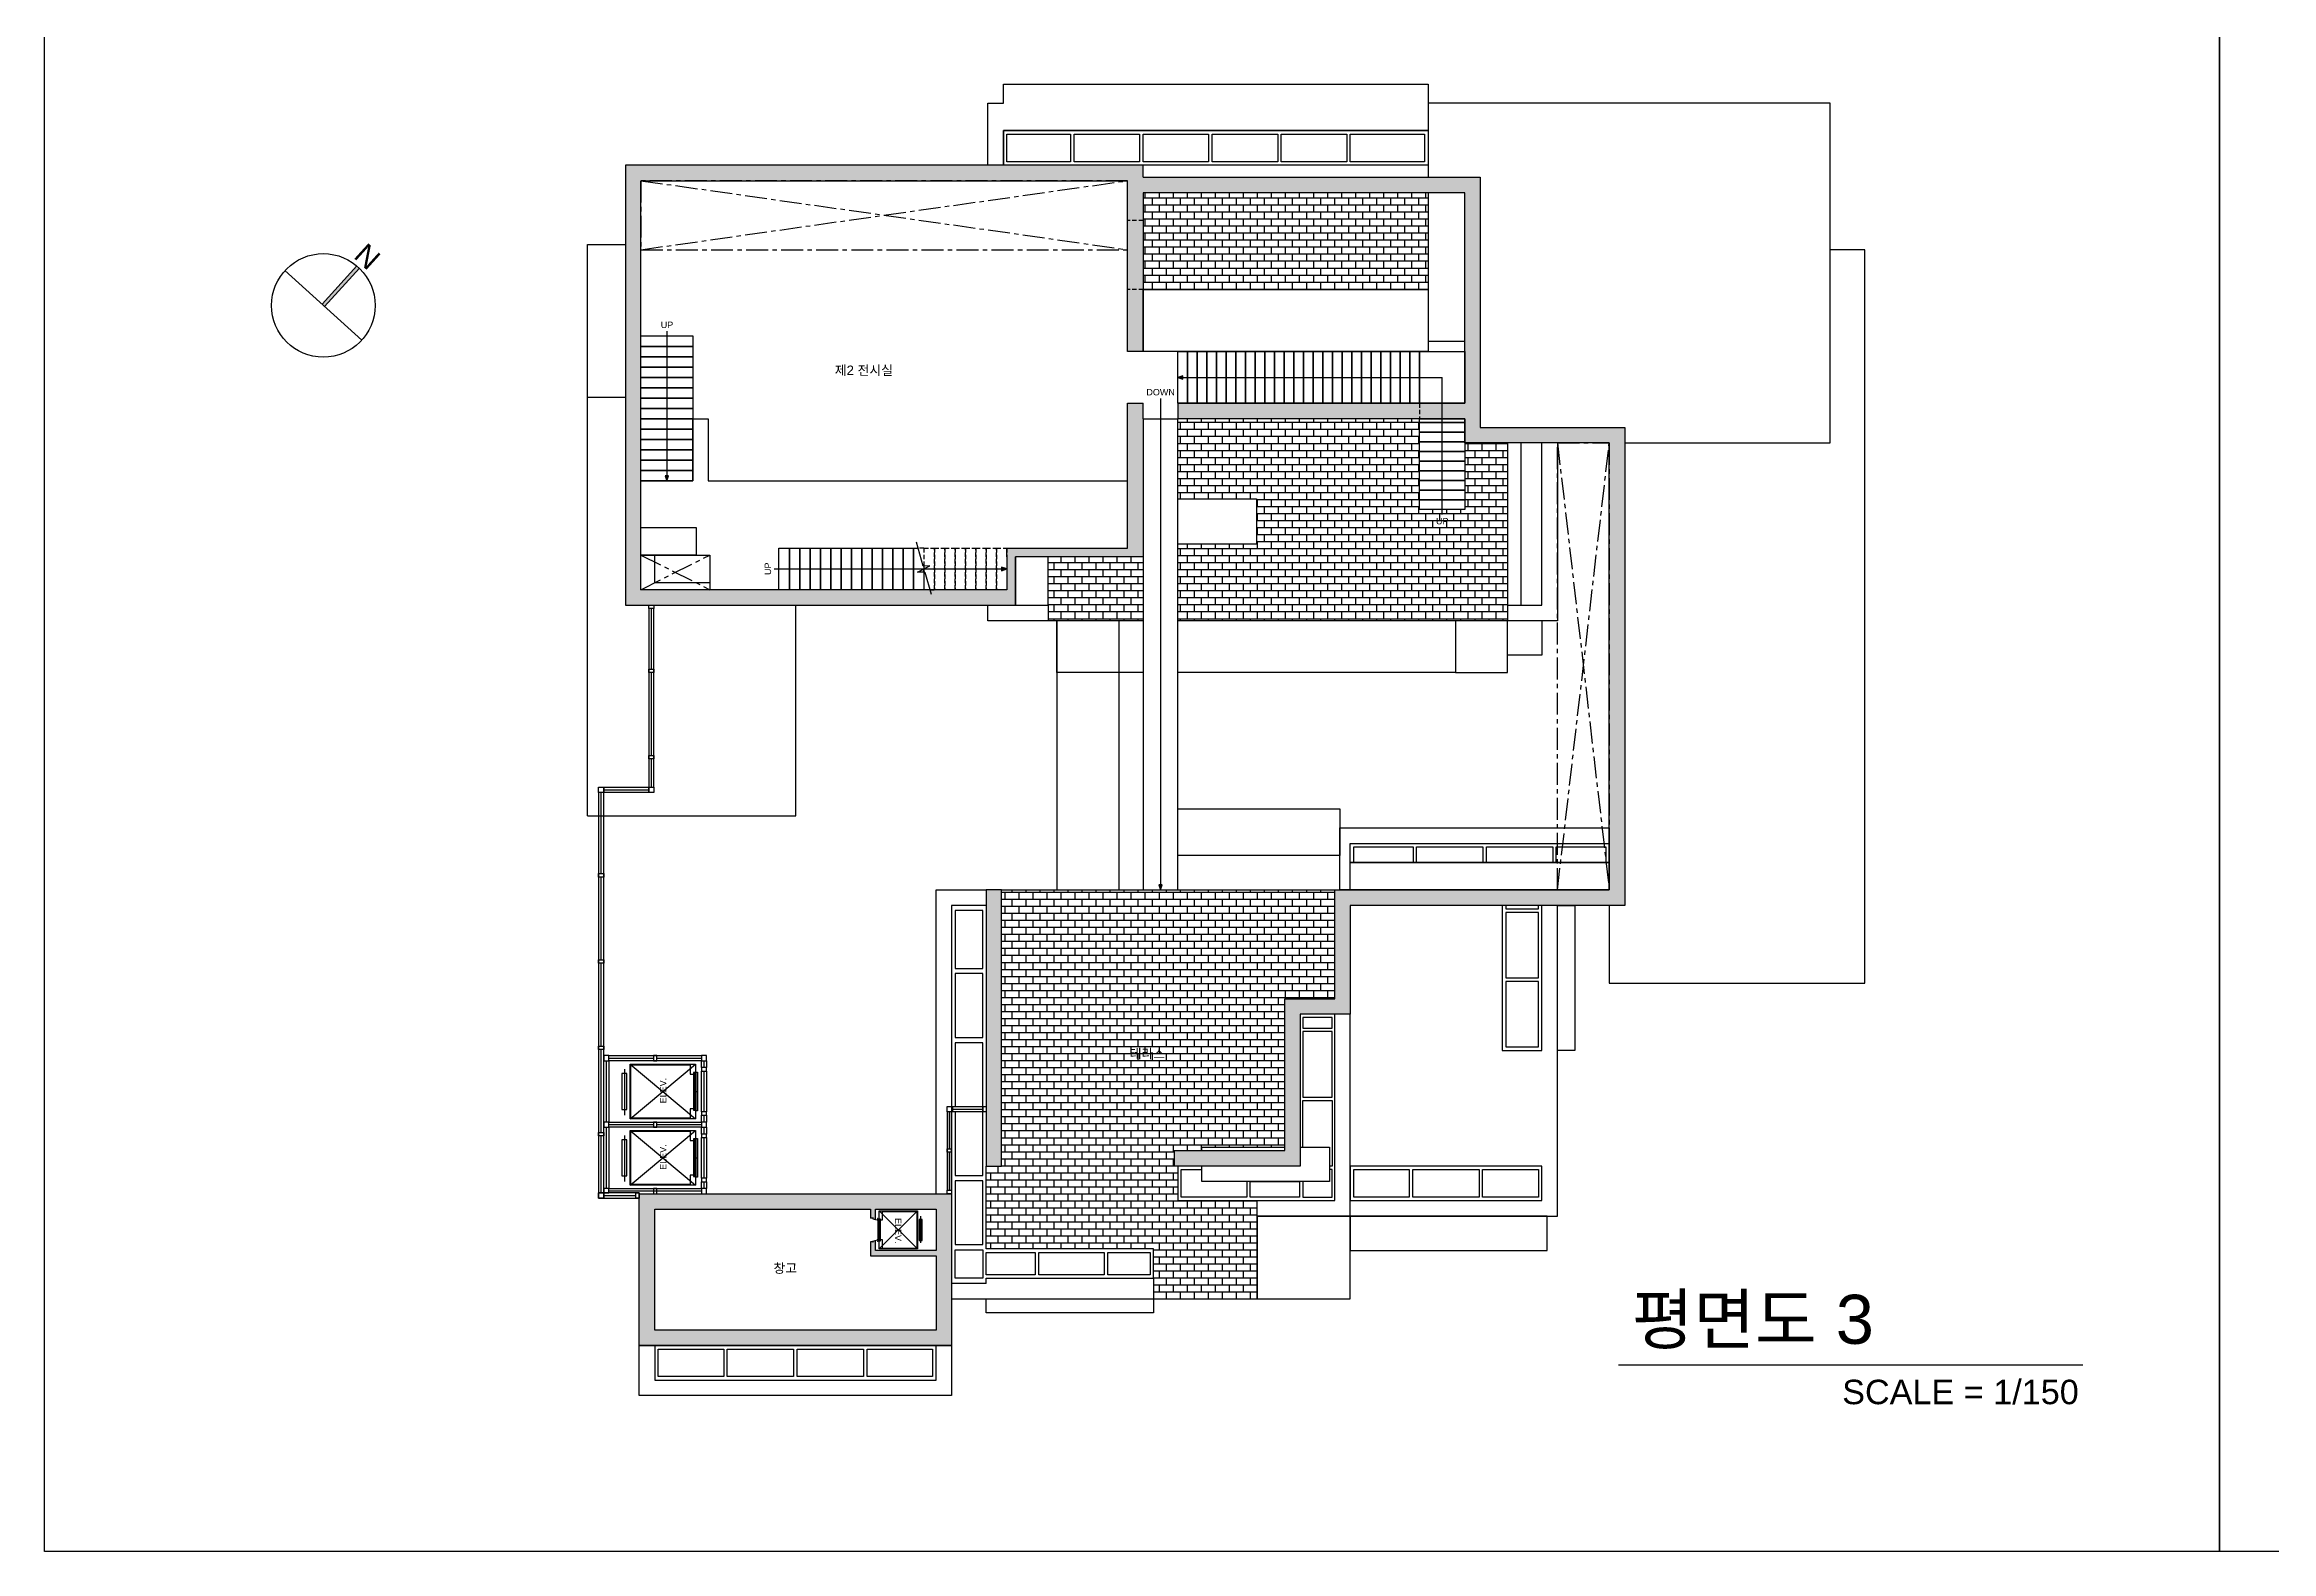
# Model space of a CAD drawing. Header units: millimetres. Extents: x 0 to 336000, y 0 to 193050.
# Drawn here: x 126000 to 190507, y 0 to 43660 of the extents above; entities that cross this region are included whole.
import ezdxf

# ---------------------------------------------------------------- set-up
doc = ezdxf.new("R2010")
doc.units = ezdxf.units.MM
doc.header["$LTSCALE"] = 20
doc.linetypes.add('CENTER', pattern=[50.8, 31.75, -6.35, 6.35, -6.35])
doc.linetypes.add('HIDDEN', pattern=[9.525, 6.35, -3.175])
for name, color, linetype in [('CO-MECH', 1, 'Continuous'), ('개구부 표시', 1, 'CENTER'), ('계단', 3, 'Continuous'), ('단면', 2, 'Continuous'), ('바닥 해치', 5, 'Continuous'), ('옅은선', 40, 'Continuous'), ('유리', 7, 'Continuous'), ('입면', 7, 'Continuous'), ('점선', 6, 'HIDDEN'), ('창호', 4, 'Continuous')]:
    doc.layers.add(name, color=color, linetype=linetype)
doc.styles.get("Standard").update_dxf_attribs({"font": 'arial.ttf'})

# ---------------------------------------------------------------- blocks, each defined once
blk = doc.blocks.new('M-020 PERSON')
at = {"layer": 'CO-MECH'}
for p, q in [((650, 1114), (-685, 1114)), ((525, 1188), (-525, 1188)), ((-525, 1188), (-525, 1038)), ((525, 1038), (525, 1188)), ((-945, 948), (945, 948)), ((945, 948), (-945, -948)), ((-945, 948), (945, -948)), ((-945, -948), (-945, 948)), ((-920, 924), (920, 924)), ((-920, -792), (-920, 924)), ((-525, 1038), (525, 1038)), ((920, 924), (920, -792)), ((945, 948), (945, -948)), ((-500, -948), (-945, -948)), ((-500, -792), (-920, -792)), ((-570, -1022), (-570, -1036)), ((-505, -1016), (-565, -1016)), ((-560, -962), (560, -962)), ((-560, -1002), (-560, -962)), ((560, -1002), (-560, -1002)), ((-559, -1263), (-500, -1047)), ((550, -886), (-540, -886)), ((-540, -886), (-540, -926)), ((-540, -926), (550, -926)), ((-510, -876), (-500, -876)), ((-510, -936), (-500, -936)), ((-500, -876), (-500, -792)), ((-500, -936), (-500, -948)), ((-500, -1046), (-500, -1022)), ((0, -886), (0, -926)), ((0, -962), (0, -1002)), ((500, -792), (500, -876)), ((920, -792), (500, -792)), ((500, -876), (510, -876)), ((510, -936), (500, -936)), ((500, -936), (510, -936)), ((500, -948), (500, -936)), ((945, -948), (500, -948)), ((500, -1046), (500, -1022)), ((559, -1263), (500, -1047)), ((505, -1016), (565, -1016)), ((550, -926), (550, -886)), ((560, -962), (560, -1002)), ((570, -1022), (570, -1036)), ((-590, -1236), (-590, -1262)), ((-585, -1266), (-564, -1266)), ((585, -1266), (564, -1266)), ((590, -1236), (590, -1262))]:
    blk.add_line(p, q, dxfattribs=at)
for centre, start, end in [((-565, -1022), 90, 180), ((-505, -1022), 0, 90), ((-505, -1046), 344.74488, 0), ((505, -1022), 90, 180), ((505, -1046), 180, 195.25512), ((565, -1022), 0, 90), ((-585, -1262), 180, 270), ((-564, -1262), 270, 344.74488), ((564, -1262), 195.25512, 270), ((585, -1262), 270, 0)]:
    blk.add_arc(centre, 5, start, end, dxfattribs=at)

msp = doc.modelspace()

# ---------------------------------------------------------------- hatches: boundary and pattern name
h = msp.add_hatch(color=256)
h.dxf.hatch_style = 1
h.paths.add_polyline_path([(135119, 37179, 0.016671), (135045, 37246), (134038, 36136), (134112, 36069)])
h = msp.add_hatch(color=256)
h.dxf.hatch_style = 1
h.paths.add_polyline_path([(158975, 33966), (158975, 34066), (158825, 34016)])
h = msp.add_hatch(color=256)
h.dxf.hatch_style = 1
h.paths.add_polyline_path([(144075, 31166), (143975, 31166), (144025, 31016)])
h = msp.add_hatch(color=256)
h.dxf.hatch_style = 1
h.paths.add_polyline_path([(153725, 28516), (153725, 28416), (153875, 28466)])
h = msp.add_hatch(color=256)
h.dxf.hatch_style = 1
h.paths.add_polyline_path([(158375, 19316), (158275, 19316), (158325, 19166)])
at = {"layer": '단면'}
h = msp.add_hatch(color=256, dxfattribs=at)
h.dxf.hatch_style = 1
h.paths.add_polyline_path([(143275, 39716), (157375, 39716), (157375, 34766), (157825, 34766), (157825, 39366), (167137, 39366), (167137, 33266), (166481, 33266), (166481, 32816), (167137, 32816), (167137, 32566), (167137, 32116), (171325, 32116), (171325, 19166), (163375, 19166), (163375, 18716), (163375, 16016), (161925, 16016), (161925, 15566), (161925, 11616), (158725, 11616), (158725, 11166), (161925, 11166), (162375, 11166), (162375, 15566), (163375, 15566), (163825, 15566), (163825, 18716), (171325, 18716), (171775, 18716), (171775, 32116), (171775, 32566), (167587, 32566), (167587, 33266), (167587, 39816), (167137, 39816), (157825, 39816), (157825, 40166), (143275, 40166), (142825, 40166), (142825, 27866), (142825, 27416), (153875, 27416), (154125, 27416), (154125, 28816), (157825, 28816), (157825, 29066), (157825, 32816), (157825, 33266), (157375, 33266), (157375, 29066), (153875, 29066), (153875, 28816), (153875, 27866), (143275, 27866)])
h.paths.add_polyline_path([(166481, 33266), (158825, 33266), (158825, 32816), (166481, 32816)], flags=17)
h.paths.add_polyline_path([(153725, 19166), (153275, 19166), (153275, 11166), (153725, 11166)], flags=17)
h.paths.add_polyline_path([(152275, 10366), (143225, 10366), (143225, 5966), (152275, 5966)])
h.paths.add_polyline_path([(151825, 8716), (150075, 8716), (150075, 9012), (149998, 8991), (149996, 8990), (149996, 8988), (149996, 8976), (149997, 8973), (149999, 8973), (149925, 8973), (149925, 8566), (150075, 8566), (151825, 8566), (151825, 6416), (143675, 6416), (143675, 9916), (149925, 9916), (149925, 9659), (149999, 9659), (149997, 9659), (149996, 9656), (149996, 9644), (149996, 9642), (149998, 9641), (150075, 9620), (150075, 9916), (151825, 9916)], flags=16)
at = {"layer": '바닥 해치'}
h = msp.add_hatch(dxfattribs=at)
h.set_pattern_fill('AR-B816', color=256)
h.paths.add_polyline_path([(166075, 39366), (157825, 39366), (157825, 36566), (166075, 36566)])
h = msp.add_hatch(dxfattribs=at)
h.set_pattern_fill('AR-B816', color=256)
h.paths.add_polyline_path([(168375, 32116), (167137, 32116), (167137, 31866), (167137, 31586), (167137, 31306), (167137, 31026), (167137, 30746), (167137, 30466), (167137, 30186), (165825, 30186), (165825, 30466), (165825, 30746), (165825, 31026), (165825, 31306), (165825, 31586), (165825, 31866), (165825, 32146), (165825, 32426), (165825, 32706), (165825, 32816), (158825, 32816), (158825, 30498), (161105, 30498), (161105, 29186), (158825, 29186), (158825, 26966), (168375, 26966), (168375, 27416)])
h.paths.add_polyline_path([(157825, 28816), (155075, 28816), (155075, 27416), (155075, 26966), (157825, 26966)])
h.paths.add_polyline_path([(166259, 29707), (166716, 29707), (166716, 29992), (166259, 29992)], flags=24)
h = msp.add_hatch(dxfattribs=at)
h.set_pattern_fill('AR-B816', color=256)
h.paths.add_polyline_path([(153725, 19166), (153725, 11166), (153275, 11166), (153275, 8766), (158125, 8766), (158125, 7916), (158125, 7316), (161125, 7316), (161125, 9716), (161125, 10166), (158825, 10166), (158825, 11166), (158725, 11166), (158725, 11616), (159525, 11616), (159525, 11716), (161925, 11716), (161925, 15566), (161925, 16016), (163375, 16016), (163375, 18716), (163375, 19166)])
h.paths.add_polyline_path([(157356, 14192), (158461, 14192), (158461, 14658), (157356, 14658)], flags=24)

# ---------------------------------------------------------------- linework, layer by layer
for p, q in [((135187, 35095), (132964, 37110)), ((134038, 36136), (135045, 37246)), ((134112, 36069), (135119, 37179)), ((144025, 35354), (144025, 31016)), ((158975, 34016), (166481, 34016)), ((166481, 30040), (166481, 34016)), ((158325, 33404), (158325, 19316)), ((151453, 28544), (151254, 29240)), ((147137, 28466), (153725, 28466)), ((151291, 28371), (151646, 28554)), ((151646, 28554), (151453, 28544)), ((151500, 28378), (151291, 28371)), ((151500, 28378), (151683, 27739))]:
    msp.add_line(p, q)
for points in [[(126000, 0), (126000, 44550), (189000, 44550), (189000, 0), (126000, 0)], [(189000, 0), (189000, 44550), (252000, 44550), (252000, 0), (189000, 0)], [(158975, 34066), (158825, 34016), (158975, 33966)], [(143975, 31166), (144025, 31016), (144075, 31166)], [(153725, 28416), (153875, 28466), (153725, 28516)], [(158275, 19316), (158325, 19166), (158375, 19316)]]:
    msp.add_lwpolyline(points, close=True)
msp.add_circle((134075, 36102), 1500)
at = {"layer": 'CO-MECH'}
for p, q in [((142796, 13978), (142796, 12643)), ((142961, 12533), (144858, 14123)), ((142961, 14123), (144858, 12533)), ((144796, 13328), (144836, 13328)), ((144871, 13328), (144911, 13328)), ((142796, 12054), (142796, 10719)), ((142961, 10609), (144858, 12199)), ((142961, 12199), (144858, 10609)), ((144796, 11404), (144836, 11404)), ((144871, 11404), (144911, 11404))]:
    msp.add_line(p, q, dxfattribs=at)
for points in [[(142721, 12803), (142871, 12803), (142871, 13853), (142721, 13853)], [(144836, 13878), (144796, 13878), (144796, 12788), (144836, 12788)], [(144911, 12768), (144871, 12768), (144871, 13888), (144911, 13888)], [(142721, 10879), (142871, 10879), (142871, 11929), (142721, 11929)], [(144836, 11954), (144796, 11954), (144796, 10864), (144836, 10864)], [(144911, 10844), (144871, 10844), (144871, 11964), (144911, 11964)]]:
    msp.add_lwpolyline(points, close=True, dxfattribs=at)
for points in [[(144846, 12818), (144846, 12828), (144858, 12828), (144858, 12533), (142961, 12533), (142961, 14123), (144858, 14123), (144858, 13828), (144846, 13828), (144846, 13838), (144846, 13828)], [(144786, 12818), (144786, 12828), (144701, 12828), (144701, 12558), (142986, 12558), (142986, 14098), (144701, 14098), (144701, 13828), (144786, 13828), (144786, 13838)], [(144846, 10894), (144846, 10904), (144858, 10904), (144858, 10609), (142961, 10609), (142961, 12199), (144858, 12199), (144858, 11904), (144846, 11904), (144846, 11914), (144846, 11904)], [(144786, 10894), (144786, 10904), (144701, 10904), (144701, 10634), (142986, 10634), (142986, 12174), (144701, 12174), (144701, 11904), (144786, 11904), (144786, 11914)]]:
    msp.add_lwpolyline(points, dxfattribs=at)
at = {"layer": '개구부 표시'}
for p, q in [((143275, 39716), (157375, 37716)), ((143275, 37716), (157375, 39716)), ((169825, 19166), (171325, 32116)), ((169825, 32116), (171325, 19166)), ((143275, 27866), (145275, 28866)), ((143275, 28866), (145275, 27866))]:
    msp.add_line(p, q, dxfattribs=at)
for points in [[(143275, 37716), (157375, 37716), (157375, 39716), (143275, 39716)], [(169825, 32116), (171325, 32116), (171325, 19166), (169825, 19166)], [(143275, 28866), (145275, 28866), (145275, 27866), (143275, 27866)]]:
    msp.add_lwpolyline(points, close=True, dxfattribs=at)
at = {"layer": '계단'}
for p, q in [((151175, 29066), (151303, 29066)), ((151175, 27866), (151175, 29066)), ((151475, 28545), (151475, 27866)), ((151475, 27866), (151175, 27866)), ((151647, 27866), (151475, 27866))]:
    msp.add_line(p, q, dxfattribs=at)
for points in [[(143275, 35216), (144775, 35216), (144775, 34916), (143275, 34916)], [(143275, 34916), (144775, 34916), (144775, 34616), (143275, 34616)], [(143275, 34616), (144775, 34616), (144775, 34316), (143275, 34316)], [(143275, 34316), (144775, 34316), (144775, 34016), (143275, 34016)], [(158825, 34766), (159105, 34766), (159105, 33266), (158825, 33266)], [(159105, 34766), (159385, 34766), (159385, 33266), (159105, 33266)], [(159385, 34766), (159665, 34766), (159665, 33266), (159385, 33266)], [(159665, 34766), (159945, 34766), (159945, 33266), (159665, 33266)], [(159945, 34766), (160225, 34766), (160225, 33266), (159945, 33266)], [(160225, 34766), (160505, 34766), (160505, 33266), (160225, 33266)], [(160505, 34766), (160785, 34766), (160785, 33266), (160505, 33266)], [(160785, 34766), (161065, 34766), (161065, 33266), (160785, 33266)], [(161065, 34766), (161345, 34766), (161345, 33266), (161065, 33266)], [(161345, 34766), (161625, 34766), (161625, 33266), (161345, 33266)], [(161625, 34766), (161905, 34766), (161905, 33266), (161625, 33266)], [(161905, 34766), (162185, 34766), (162185, 33266), (161905, 33266)], [(162185, 34766), (162465, 34766), (162465, 33266), (162185, 33266)], [(162465, 34766), (162745, 34766), (162745, 33266), (162465, 33266)], [(162745, 34766), (163025, 34766), (163025, 33266), (162745, 33266)], [(163025, 34766), (163305, 34766), (163305, 33266), (163025, 33266)], [(163305, 34766), (163585, 34766), (163585, 33266), (163305, 33266)], [(163585, 34766), (163865, 34766), (163865, 33266), (163585, 33266)], [(163865, 34766), (164145, 34766), (164145, 33266), (163865, 33266)], [(164145, 34766), (164425, 34766), (164425, 33266), (164145, 33266)], [(164425, 34766), (164705, 34766), (164705, 33266), (164425, 33266)], [(164705, 34766), (164985, 34766), (164985, 33266), (164705, 33266)], [(164985, 34766), (165265, 34766), (165265, 33266), (164985, 33266)], [(165265, 34766), (165545, 34766), (165545, 33266), (165265, 33266)], [(165545, 34766), (165825, 34766), (165825, 33266), (165545, 33266)], [(165825, 34766), (167137, 34766), (167137, 33266), (165825, 33266)], [(143275, 34016), (144775, 34016), (144775, 33716), (143275, 33716)], [(143275, 33716), (144775, 33716), (144775, 33416), (143275, 33416)], [(143275, 33416), (144775, 33416), (144775, 33116), (143275, 33116)], [(143275, 33116), (144775, 33116), (144775, 32816), (143275, 32816)], [(143275, 32816), (144775, 32816), (144775, 32516), (143275, 32516)], [(143275, 32516), (144775, 32516), (144775, 32216), (143275, 32216)], [(165825, 32816), (167137, 32816), (167137, 32706), (165825, 32706)], [(165825, 32706), (167137, 32706), (167137, 32426), (165825, 32426)], [(165825, 32426), (167137, 32426), (167137, 32146), (165825, 32146)], [(143275, 32216), (144775, 32216), (144775, 31916), (143275, 31916)], [(143275, 31916), (144775, 31916), (144775, 31616), (143275, 31616)], [(143275, 31616), (144775, 31616), (144775, 31316), (143275, 31316)], [(165825, 32146), (167137, 32146), (167137, 31866), (165825, 31866)], [(165825, 31866), (167137, 31866), (167137, 31586), (165825, 31586)], [(143275, 31316), (144775, 31316), (144775, 31016), (143275, 31016)], [(165825, 31586), (167137, 31586), (167137, 31306), (165825, 31306)], [(165825, 31306), (167137, 31306), (167137, 31026), (165825, 31026)], [(165825, 31026), (167137, 31026), (167137, 30746), (165825, 30746)], [(165825, 30746), (167137, 30746), (167137, 30466), (165825, 30466)], [(165825, 30466), (167137, 30466), (167137, 30186), (165825, 30186)], [(147275, 29066), (147575, 29066), (147575, 27866), (147275, 27866)], [(147575, 29066), (147875, 29066), (147875, 27866), (147575, 27866)], [(147875, 29066), (148175, 29066), (148175, 27866), (147875, 27866)], [(148175, 29066), (148475, 29066), (148475, 27866), (148175, 27866)], [(148475, 29066), (148775, 29066), (148775, 27866), (148475, 27866)], [(148775, 29066), (149075, 29066), (149075, 27866), (148775, 27866)], [(149075, 29066), (149375, 29066), (149375, 27866), (149075, 27866)], [(149375, 29066), (149675, 29066), (149675, 27866), (149375, 27866)], [(149675, 29066), (149975, 29066), (149975, 27866), (149675, 27866)], [(149975, 29066), (150275, 29066), (150275, 27866), (149975, 27866)], [(150275, 29066), (150575, 29066), (150575, 27866), (150275, 27866)], [(150575, 29066), (150875, 29066), (150875, 27866), (150575, 27866)], [(150875, 29066), (151175, 29066), (151175, 27866), (150875, 27866)]]:
    msp.add_lwpolyline(points, close=True, dxfattribs=at)
at = {"layer": '단면'}
for p, q in [((158725, 11616), (158725, 11166)), ((149999, 9659), (149925, 9659)), ((149997, 9659), (149996, 9656)), ((149996, 9656), (149996, 9644)), ((149996, 9644), (149996, 9642)), ((149996, 9642), (149998, 9641)), ((149999, 9659), (149997, 9659)), ((149998, 9641), (150075, 9620)), ((149999, 8973), (149925, 8973)), ((149996, 8990), (149998, 8991)), ((149996, 8988), (149996, 8990)), ((149996, 8976), (149996, 8988)), ((149997, 8973), (149996, 8976)), ((149999, 8973), (149997, 8973)), ((149998, 8991), (150075, 9012)), ((171589, 5408), (185047, 5408))]:
    msp.add_line(p, q, dxfattribs=at)
for points in [[(143275, 40166), (142825, 40166), (142825, 27866)], [(157825, 39816), (157825, 40166), (143275, 40166)], [(143275, 27866), (143275, 39716)], [(143275, 39716), (157375, 39716)], [(157375, 34766), (157375, 39716)], [(157825, 39816), (167137, 39816)], [(157825, 39366), (157825, 34766)], [(167137, 39366), (157825, 39366)], [(167137, 39816), (167137, 39816), (167587, 39816), (167587, 33266)], [(167137, 33266), (167137, 39366)], [(157825, 34766), (157375, 34766)], [(157375, 29066), (157375, 33266)], [(157375, 33266), (157825, 33266)], [(157825, 32816), (157825, 33266)], [(158825, 33266), (167137, 33266)], [(158825, 33266), (158825, 33266), (158825, 32816)], [(167587, 33266), (167587, 32566)], [(157825, 32816), (157825, 29066)], [(167137, 32816), (158825, 32816)], [(167137, 32566), (167137, 32816)], [(171325, 32116), (167137, 32116), (167137, 32566)], [(167587, 32566), (171775, 32566), (171775, 32116)], [(171775, 32116), (171775, 18716), (171325, 18716)], [(171325, 19166), (171325, 32116)], [(153875, 28816), (153875, 29066), (157375, 29066)], [(157825, 29066), (157825, 29066), (157825, 28816), (154125, 28816)], [(153875, 27416), (154125, 27416), (154125, 28816)], [(153875, 28816), (153875, 27866)], [(142825, 27866), (142825, 27416), (153875, 27416)], [(153875, 27866), (143275, 27866)], [(153725, 11166), (153725, 19166), (153275, 19166), (153275, 11166), (153725, 11166)], [(163375, 18716), (163375, 19166), (171325, 19166)], [(163375, 16016), (163375, 18716)], [(163825, 18716), (163825, 15566), (163375, 15566)], [(171325, 18716), (163825, 18716)], [(161925, 15566), (161925, 16016), (163375, 16016)], [(162375, 15566), (162375, 11166), (161925, 11166)], [(161925, 11616), (161925, 15566)], [(163375, 15566), (162375, 15566)], [(158725, 11616), (161925, 11616)], [(161925, 11166), (161925, 11166), (158725, 11166)], [(151825, 8566), (151825, 6416), (143675, 6416), (143675, 9916), (149925, 9916)], [(149925, 9916), (149925, 9916), (149925, 9659)], [(150075, 9916), (151825, 9916), (151825, 8716)], [(150075, 9620), (150075, 9916)], [(149925, 8973), (149925, 8566), (150075, 8566)], [(150075, 8716), (150075, 9012)], [(151825, 8716), (150075, 8716)], [(150075, 8566), (150075, 8566), (151825, 8566)]]:
    msp.add_lwpolyline(points, dxfattribs=at)
msp.add_lwpolyline([(143225, 10366), (152275, 10366), (152275, 5966), (143225, 5966)], close=True, dxfattribs=at)
at = {"layer": '바닥 해치'}
for p, q in [((155075, 27416), (155075, 26966)), ((168375, 27416), (168375, 26966)), ((161125, 9716), (161125, 10166)), ((158125, 7916), (158125, 7316))]:
    msp.add_line(p, q, dxfattribs=at)
at = {"layer": '옅은선'}
for p, q in [((168775, 27416), (168775, 32116)), ((155325, 26966), (155325, 19166)), ((155325, 25466), (155325, 26966)), ((157125, 19166), (157125, 26966)), ((166875, 26966), (166875, 25466)), ((166875, 26966), (166875, 25466)), ((168375, 25966), (168375, 26966)), ((168375, 25466), (168375, 26966)), ((169375, 26966), (169375, 25966)), ((169375, 25966), (168375, 25966)), ((157825, 25466), (155325, 25466)), ((166875, 25466), (158825, 25466)), ((166875, 25466), (168375, 25466))]:
    msp.add_line(p, q, dxfattribs=at)
at = {"layer": '유리'}
for p, q in [((143575, 27316), (143575, 25566)), ((143575, 25466), (143575, 23066)), ((143575, 22966), (143575, 22141)), ((142125, 19641), (142125, 21991)), ((142200, 22066), (143500, 22066)), ((142125, 17141), (142125, 19541)), ((142125, 14641), (142125, 17041)), ((142125, 12141), (142125, 14541)), ((142275, 12441), (142275, 14216)), ((142350, 14291), (143638, 14291)), ((143738, 14291), (145026, 14291)), ((145101, 14216), (145101, 14018)), ((145101, 13918), (145101, 12738)), ((142275, 10516), (142275, 12291)), ((142350, 12366), (143638, 12366)), ((143738, 12366), (145026, 12366)), ((145101, 12638), (145101, 12441)), ((145101, 12291), (145101, 12094)), ((152212, 11666), (152212, 12741)), ((152300, 12816), (153175, 12816)), ((142125, 10391), (142125, 12041)), ((145101, 11994), (145101, 10814)), ((152212, 10466), (152212, 11566)), ((145026, 10441), (142350, 10441)), ((145101, 10714), (145101, 10516)), ((142200, 10316), (143125, 10316))]:
    msp.add_line(p, q, dxfattribs=at)
at = {"layer": '입면'}
for p, q in [((177725, 41966), (166075, 41966)), ((166075, 41966), (166075, 39816)), ((177725, 32116), (177725, 41966)), ((166075, 39366), (166075, 35066)), ((141725, 33445), (141725, 37862)), ((141725, 37862), (142825, 37862)), ((178725, 37716), (177725, 37716)), ((178725, 16466), (178725, 37716)), ((166075, 35066), (167137, 35066)), ((141725, 21313), (141725, 33445)), ((141725, 33445), (142825, 33445)), ((144775, 31016), (144775, 32816)), ((144775, 32816), (145225, 32816)), ((145225, 32816), (145225, 31016)), ((157825, 32816), (157825, 32816)), ((157825, 32816), (157825, 19166)), ((157825, 32816), (158825, 32816)), ((158825, 19166), (158825, 32816)), ((169825, 32116), (169825, 26966)), ((171775, 32116), (177725, 32116)), ((143275, 31016), (144775, 31016)), ((145225, 31016), (157375, 31016)), ((147758, 21313), (147758, 27416)), ((153325, 26966), (153325, 27416)), ((157825, 26966), (153325, 26966)), ((169825, 26966), (158825, 26966)), ((141725, 21313), (147758, 21313)), ((151825, 10366), (151825, 19166)), ((151825, 19166), (153275, 19166)), ((153275, 18716), (152275, 18716)), ((152275, 18716), (152275, 10366)), ((153725, 19166), (163375, 19166)), ((157825, 19166), (158825, 19166)), ((169825, 9716), (169825, 18716)), ((171325, 18716), (171325, 16466)), ((171325, 16466), (178725, 16466)), ((163375, 10166), (163375, 15566)), ((163825, 9716), (163825, 15566)), ((153275, 8766), (153275, 11166)), ((158825, 11166), (158825, 10166)), ((158825, 10166), (163375, 10166)), ((161125, 7316), (161125, 9716)), ((161125, 9716), (163825, 9716)), ((163825, 9716), (169825, 9716)), ((158125, 8766), (153275, 8766)), ((158125, 7916), (158125, 8766)), ((153275, 7766), (152275, 7766)), ((152275, 7316), (161125, 7316))]:
    msp.add_line(p, q, dxfattribs=at)
for points in [[(153775, 41166), (153775, 40166), (153325, 40166), (153325, 41966), (153775, 41966)], [(153775, 41966), (153775, 42516), (166075, 42516), (166075, 41166), (153775, 41166)], [(162375, 11716), (163225, 11716), (163225, 10716), (159525, 10716), (159525, 11166)], [(159525, 11616), (159525, 11716), (161925, 11716)], [(153275, 7766), (153275, 7916), (158125, 7916)], [(158125, 7316), (158125, 6916), (153275, 6916), (153275, 7316)]]:
    msp.add_lwpolyline(points, dxfattribs=at)
for points in [[(153775, 41166), (166075, 41166), (166075, 40166), (153775, 40166)], [(157825, 36566), (166075, 36566), (166075, 34766), (157825, 34766)], [(168375, 27416), (169375, 27416), (169375, 32116), (168375, 32116)], [(158825, 30498), (161105, 30498), (161105, 29186), (158825, 29186)], [(143275, 29666), (144875, 29666), (144875, 28866), (143275, 28866)], [(143275, 28866), (145275, 28866), (145275, 27866), (143275, 27866)], [(143675, 28866), (145275, 28866), (145275, 28066), (143675, 28066)], [(154125, 27416), (155075, 27416), (155075, 28816), (154125, 28816)], [(158825, 21516), (163525, 21516), (163525, 20166), (158825, 20166)], [(163525, 20966), (171325, 20966), (171325, 19166), (163525, 19166)], [(163825, 20516), (171325, 20516), (171325, 19966), (163825, 19966)], [(163825, 19966), (171325, 19966), (171325, 19166), (163825, 19166)], [(168225, 14516), (169375, 14516), (169375, 18716), (168225, 18716)], [(170325, 14516), (169825, 14516), (169825, 18716), (170325, 18716)], [(169375, 11166), (163825, 11166), (163825, 10166), (169375, 10166)], [(161125, 7316), (163825, 7316), (163825, 9716), (161125, 9716)], [(163825, 8716), (169525, 8716), (169525, 9716), (163825, 9716)], [(143225, 5966), (152275, 5966), (152275, 4516), (143225, 4516)], [(143675, 4966), (151825, 4966), (151825, 5966), (143675, 5966)]]:
    msp.add_lwpolyline(points, close=True, dxfattribs=at)
at = {"layer": '점선'}
for p, q in [((157825, 38566), (157375, 38566)), ((157825, 36566), (157375, 36566)), ((165825, 33266), (165825, 32816)), ((151475, 29066), (151303, 29066)), ((151475, 29066), (151775, 29066)), ((151475, 29066), (151475, 28545)), ((151775, 29066), (151775, 27866)), ((151475, 28377), (151475, 28466)), ((151647, 27866), (151775, 27866))]:
    msp.add_line(p, q, dxfattribs=at)
for points in [[(151775, 29066), (152075, 29066), (152075, 27866), (151775, 27866)], [(152075, 29066), (152375, 29066), (152375, 27866), (152075, 27866)], [(152375, 29066), (152675, 29066), (152675, 27866), (152375, 27866)], [(152675, 29066), (152975, 29066), (152975, 27866), (152675, 27866)], [(152975, 29066), (153275, 29066), (153275, 27866), (152975, 27866)], [(153275, 29066), (153575, 29066), (153575, 27866), (153275, 27866)], [(153575, 29066), (153875, 29066), (153875, 27866), (153575, 27866)]]:
    msp.add_lwpolyline(points, close=True, dxfattribs=at)
at = {"layer": '창호'}
msp.add_line((142350, 10516), (145026, 10516), dxfattribs=at)
for points in [[(153875, 41066), (155721, 41066), (155721, 40266), (153875, 40266)], [(155821, 41066), (157721, 41066), (157721, 40266), (155821, 40266)], [(157821, 41066), (159721, 41066), (159721, 40266), (157821, 40266)], [(159821, 41066), (161721, 41066), (161721, 40266), (159821, 40266)], [(161821, 41066), (163721, 41066), (163721, 40266), (161821, 40266)], [(163821, 41066), (165975, 41066), (165975, 40266), (163821, 40266)], [(143500, 27416), (143650, 27416), (143650, 27316), (143500, 27316)], [(143500, 22141), (143650, 22141), (143650, 27316), (143500, 27316)], [(143500, 25566), (143650, 25566), (143650, 25466), (143500, 25466)], [(143500, 23066), (143650, 23066), (143650, 22966), (143500, 22966)], [(142050, 22141), (142200, 22141), (142200, 21991), (142050, 21991)], [(142050, 10241), (142200, 10241), (142200, 21991), (142050, 21991)], [(142200, 22141), (143500, 22141), (143500, 21991), (142200, 21991)], [(143500, 22141), (143650, 22141), (143650, 21991), (143500, 21991)], [(163925, 20416), (165642, 20416), (165642, 19966), (163925, 19966)], [(165742, 20416), (167667, 20416), (167667, 19966), (165742, 19966)], [(167767, 20416), (169692, 20416), (169692, 19966), (167767, 19966)], [(169792, 20416), (171225, 20416), (171225, 19966), (169792, 19966)], [(142050, 19641), (142200, 19641), (142200, 19541), (142050, 19541)], [(168325, 18616), (169275, 18616), (169275, 18716), (168325, 18716)], [(152375, 16891), (153175, 16891), (153175, 18566), (152375, 18566)], [(168325, 16616), (169275, 16616), (169275, 18516), (168325, 18516)], [(142050, 17141), (142200, 17141), (142200, 17041), (142050, 17041)], [(152375, 14891), (153175, 14891), (153175, 16741), (152375, 16741)], [(168325, 14616), (169275, 14616), (169275, 16516), (168325, 16516)], [(162450, 15166), (163300, 15166), (163300, 15466), (162450, 15466)], [(162450, 13166), (163300, 13166), (163300, 15066), (162450, 15066)], [(142050, 14641), (142200, 14641), (142200, 14541), (142050, 14541)], [(142200, 14216), (142350, 14216), (142350, 14366), (142200, 14366)], [(142200, 14216), (142350, 14216), (142350, 12441), (142200, 12441)], [(142350, 14366), (145026, 14366), (145026, 14216), (142350, 14216)], [(143638, 14366), (143638, 14216), (143738, 14216), (143738, 14366)], [(145026, 14216), (145176, 14216), (145176, 14366), (145026, 14366)], [(145026, 14216), (145176, 14216), (145176, 14018), (145026, 14018)], [(152375, 12891), (153175, 12891), (153175, 14741), (152375, 14741)], [(145026, 13918), (145176, 13918), (145176, 14018), (145026, 14018)], [(145026, 13918), (145176, 13918), (145176, 12738), (145026, 12738)], [(142200, 12291), (142350, 12291), (142350, 12441), (142200, 12441)], [(142200, 12291), (142350, 12291), (142350, 10516), (142200, 10516)], [(142350, 12441), (145026, 12441), (145026, 12291), (142350, 12291)], [(143638, 12441), (143638, 12291), (143738, 12291), (143738, 12441)], [(145026, 12638), (145176, 12638), (145176, 12738), (145026, 12738)], [(145026, 12638), (145176, 12638), (145176, 12441), (145026, 12441)], [(145026, 12291), (145176, 12291), (145176, 12441), (145026, 12441)], [(145026, 12291), (145176, 12291), (145176, 12094), (145026, 12094)], [(152150, 12891), (152300, 12891), (152300, 12741), (152150, 12741)], [(152275, 12741), (152150, 12741), (152150, 10466), (152275, 10466)], [(152300, 12891), (153175, 12891), (153175, 12741), (152300, 12741)], [(152375, 10891), (153175, 10891), (153175, 12741), (152375, 12741)], [(153175, 12891), (153275, 12891), (153275, 12741), (153175, 12741)], [(142050, 12141), (142200, 12141), (142200, 12041), (142050, 12041)], [(145026, 11994), (145176, 11994), (145176, 12094), (145026, 12094)], [(145026, 11994), (145176, 11994), (145176, 10814), (145026, 10814)], [(152150, 11666), (152275, 11666), (152275, 11566), (152150, 11566)], [(163925, 11066), (165532, 11066), (165532, 10266), (163925, 10266)], [(165632, 11066), (167557, 11066), (167557, 10266), (165632, 10266)], [(167657, 11066), (169275, 11066), (169275, 10266), (167657, 10266)], [(142050, 10391), (142200, 10391), (142200, 10241), (142050, 10241)], [(142050, 10241), (143225, 10241), (143225, 10391), (142050, 10391)], [(142200, 10391), (142350, 10391), (142350, 10516), (142200, 10516)], [(143125, 10391), (143225, 10391), (143225, 10241), (143125, 10241)], [(143638, 10516), (143638, 10366), (143738, 10366), (143738, 10516)], [(145026, 10714), (145176, 10714), (145176, 10814), (145026, 10814)], [(145026, 10714), (145176, 10714), (145176, 10516), (145026, 10516)], [(145026, 10366), (145176, 10366), (145176, 10516), (145026, 10516)], [(152150, 10466), (152275, 10466), (152275, 10366), (152150, 10366)], [(152375, 8891), (153175, 8891), (153175, 10741), (152375, 10741)], [(160925, 10716), (162350, 10716), (162350, 10266), (160925, 10266)], [(152375, 8741), (153175, 8741), (153175, 7916), (152375, 7916)], [(153275, 8666), (154698, 8666), (154698, 8016), (153275, 8016)], [(154798, 8666), (156698, 8666), (156698, 8016), (154798, 8016)], [(156798, 8666), (158025, 8666), (158025, 8016), (156798, 8016)], [(143775, 5866), (145675, 5866), (145675, 5066), (143775, 5066)], [(145775, 5866), (147700, 5866), (147700, 5066), (145775, 5066)], [(147800, 5866), (149725, 5866), (149725, 5066), (147800, 5066)], [(149825, 5866), (151725, 5866), (151725, 5066), (149825, 5066)]]:
    msp.add_lwpolyline(points, close=True, dxfattribs=at)
for points in [[(162450, 11716), (162450, 13066), (163300, 13066), (163300, 11166), (163225, 11166)], [(160825, 10716), (160825, 10266), (158925, 10266), (158925, 11066), (159525, 11066)], [(162450, 10716), (162450, 10266), (163300, 10266), (163300, 11066), (163225, 11066)]]:
    msp.add_lwpolyline(points, dxfattribs=at)

# ---------------------------------------------------------------- block references
at = {"layer": 'CO-MECH', "xscale": 0.582010582010582, "yscale": 0.582010582010582, "zscale": 0.582010582010582, "rotation": 270}
msp.add_blockref('M-020 PERSON', (150733, 9316), dxfattribs=at)

# ---------------------------------------------------------------- texts
for s, height, rotation, p in [('N', 606, 317.8, (134924, 37500)), ('UP', 186.5, 90, (147046, 28291))]:
    msp.add_text(s, height=height, rotation=rotation).set_placement(p)
for s, height, p in [('UP', 186.5, (143850, 35445)), ('제2 전시실', 272.3, (148892, 34086)), ('DOWN', 186.5, (157917, 33495)), ('UP', 186.5, (166306, 29758)), ('테라스', 272.3, (157434, 14288)), ('창고', 272.3, (147116, 8071)), ('평면도 3', 1422.2, (171981, 6016)), ('SCALE = 1/150', 708.77, (178073, 4267))]:
    msp.add_text(s, height=height).set_placement(p)
at = {"layer": 'CO-MECH'}
for rotation, p in [(90, (144010, 12983)), (90, (144010, 11058)), (270, (150633, 9661))]:
    msp.add_text('ELEV.', height=186.5, rotation=rotation, dxfattribs=at).set_placement(p)

doc.saveas('drawing.dxf')
